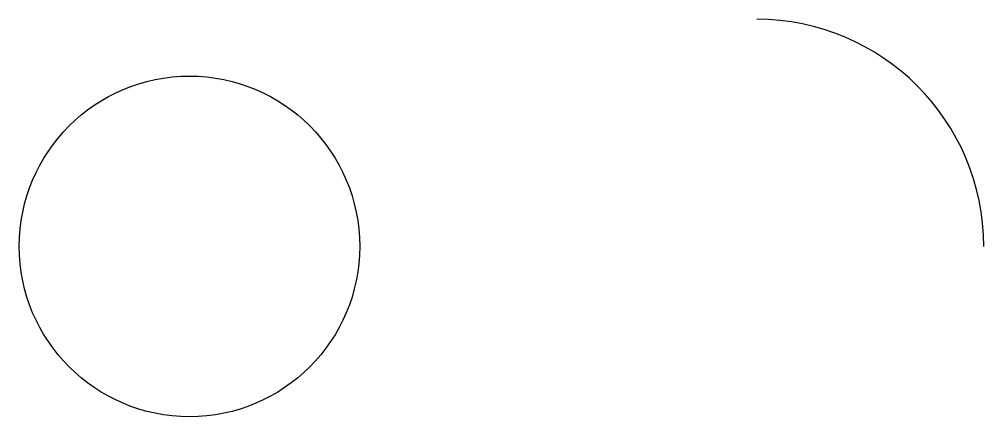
# Model space of a CAD drawing. Header units: millimetres. Extents: x 2 to 19, y 2 to 9.
import ezdxf

# ---------------------------------------------------------------- set-up
doc = ezdxf.new("R2010")
doc.units = ezdxf.units.MM
doc.layers.add('CURVES', color=3, linetype='CONTINUOUS')

msp = doc.modelspace()

# ---------------------------------------------------------------- linework, layer by layer
at = {"layer": 'CURVES'}
msp.add_circle((5, 5), 3, dxfattribs=at)
msp.add_arc((15, 5), 4, 0, 90, dxfattribs=at)

doc.saveas('drawing.dxf')
